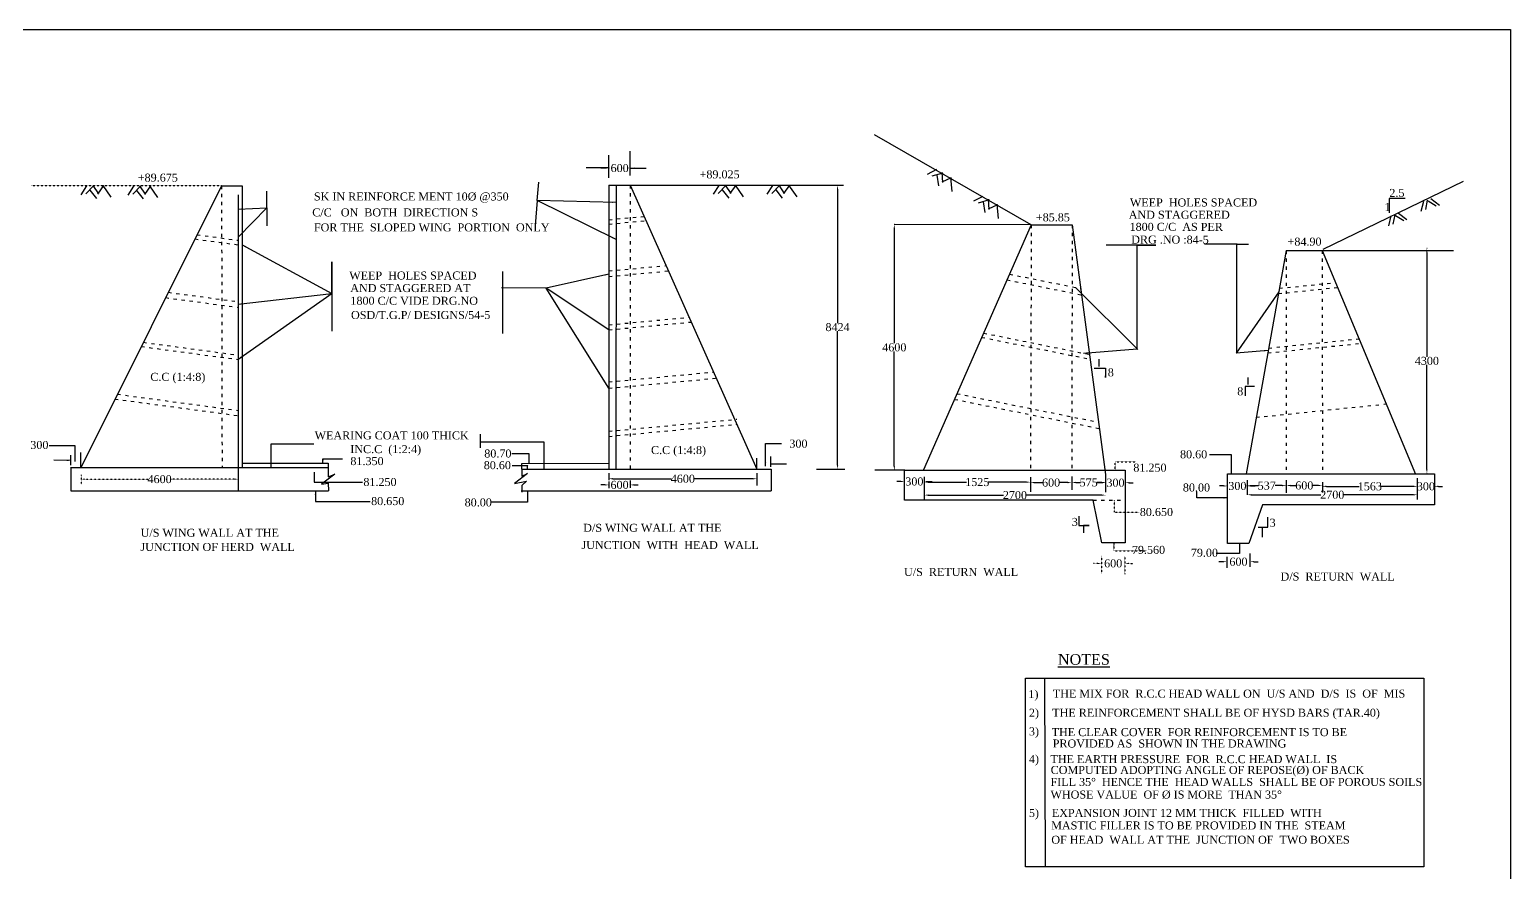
# Model space of a CAD drawing. Header units: millimetres. Extents: x 3362 to 91436, y -1719 to 61033.
# Drawn here: x 35908 to 91436, y 29443 to 61033 of the extents above; entities that cross this region are included whole.
import ezdxf

# ---------------------------------------------------------------- set-up
doc = ezdxf.new("R2010")
doc.units = ezdxf.units.MM
doc.header["$MEASUREMENT"] = 0
doc.linetypes.add('ACAD_ISO03W100', pattern=[30, 12, -18])
for name, color, linetype in [('DIM', 5, 'Continuous'), ('DWG.LINE', 10, 'Continuous'), ('HATCH', 2, 'Continuous'), ('TEXT', 7, 'Continuous')]:
    doc.layers.add(name, color=color, linetype=linetype)
doc.layers.add('DO LINE', color=3, linetype='Continuous', plot=False)
doc.styles.get("Standard").update_dxf_attribs({"font": 'TIMES.TTF', "height": 300})
doc.dimstyles.get("Standard").update_dxf_attribs({"dimtxt": 300, "dimasz": 150, "dimexe": 0.18, "dimexo": 0.0625, "dimgap": 0.09, "dimtad": 0, "dimtih": 1, "dimtoh": 1, "dimdec": 0, "dimzin": 0, "dimdsep": 46, "dimtxsty": 'Standard', "dimcen": 300, "dimclre": 256, "dimclrt": 4, "dimadec": 0, "dimazin": 0, "dimtfac": 1, "dimtdec": 0, "dimtofl": 0, "dimtmove": 0, "dimatfit": 3, "dimfxl": 5, "dimfxlon": 1, "dimtolj": 1, "dimtzin": 0, "dimarcsym": 0})

# ---------------------------------------------------------------- blocks, each defined once
blk = doc.blocks.new('*D9')
at = {"layer": 'Defpoints', "color": 0, "linetype": 'ACAD_ISO03W100', "ltscale": 0.2}
for p in [(37837, 44182), (43729, 44182), (43729, 44172)]:
    blk.add_point(p, dxfattribs=at)
at = {"layer": 'DIM', "lineweight": -2, "ltscale": 0.2}
blk.add_line((37837, 44182), (37837, 44182), dxfattribs=at)
at = {"layer": 'DIM', "color": 0, "linetype": 'ACAD_ISO03W100', "lineweight": -2, "ltscale": 0.2}
for p, q in [((37987, 44182), (40351, 44182)), ((43579, 44182), (41215, 44182))]:
    blk.add_line(p, q, dxfattribs=at)
at = {"layer": 'DIM', "linetype": 'ACAD_ISO03W100', "lineweight": -2, "ltscale": 0.2}
blk.add_line((43729, 44177), (43729, 44182), dxfattribs=at)
at = {"layer": 'DIM', "color": 0, "linetype": 'ACAD_ISO03W100', "ltscale": 0.2}
for points in [[(37987, 44207), (37987, 44157), (37837, 44182)], [(43579, 44207), (43579, 44157), (43729, 44182)]]:
    blk.add_solid(points, dxfattribs=at)
at = {"layer": 'DIM', "color": 4, "linetype": 'ACAD_ISO03W100', "ltscale": 0.2, "insert": (40783, 44182), "char_height": 300, "attachment_point": 5}
blk.add_mtext('\\A1;4600', dxfattribs=at)
blk = doc.blocks.new('*D10')
at = {"layer": 'Defpoints', "color": 0, "ltscale": 0.2}
for p in [(57630, 43961), (58432, 43966), (58432, 43966)]:
    blk.add_point(p, dxfattribs=at)
at = {"layer": 'DIM', "color": 0, "lineweight": -2, "ltscale": 0.2}
for p, q in [((57480, 43966), (57330, 43966)), ((58582, 43966), (58732, 43966))]:
    blk.add_line(p, q, dxfattribs=at)
at = {"layer": 'DIM', "lineweight": -2, "ltscale": 0.2}
for p, q in [((57630, 43961), (57630, 43966)), ((58432, 43966), (58432, 43966))]:
    blk.add_line(p, q, dxfattribs=at)
at = {"layer": 'DIM', "color": 0, "ltscale": 0.2}
for points in [[(57480, 43991), (57480, 43941), (57630, 43966)], [(58582, 43991), (58582, 43941), (58432, 43966)]]:
    blk.add_solid(points, dxfattribs=at)
at = {"layer": 'DIM', "color": 4, "ltscale": 0.2, "insert": (58031, 43966), "char_height": 300, "attachment_point": 5}
blk.add_mtext('\\A1;600', dxfattribs=at)
blk = doc.blocks.new('*D11')
at = {"layer": 'Defpoints', "color": 0, "ltscale": 0.2}
for p in [(57630, 44559), (63177, 44559), (63177, 44197)]:
    blk.add_point(p, dxfattribs=at)
at = {"layer": 'DIM', "lineweight": -2, "ltscale": 0.2}
for p, q in [((57630, 44202), (57630, 44197)), ((63177, 44202), (63177, 44197))]:
    blk.add_line(p, q, dxfattribs=at)
at = {"layer": 'DIM', "color": 0, "lineweight": -2, "ltscale": 0.2}
for p, q in [((57780, 44197), (59972, 44197)), ((63027, 44197), (60835, 44197))]:
    blk.add_line(p, q, dxfattribs=at)
at = {"layer": 'DIM', "color": 0, "ltscale": 0.2}
for points in [[(57780, 44222), (57780, 44172), (57630, 44197)], [(63027, 44222), (63027, 44172), (63177, 44197)]]:
    blk.add_solid(points, dxfattribs=at)
at = {"layer": 'DIM', "color": 4, "ltscale": 0.2, "insert": (60404, 44197), "char_height": 300, "attachment_point": 5}
blk.add_mtext('\\A1;4600', dxfattribs=at)
blk = doc.blocks.new('*D12')
at = {"layer": 'Defpoints', "color": 0, "ltscale": 0.2}
for p in [(66174, 55200), (66205, 55200), (66022, 44559)]:
    blk.add_point(p, dxfattribs=at)
at = {"layer": 'DIM', "lineweight": -2, "ltscale": 0.2}
for p, q in [((66200, 55200), (66205, 55200)), ((66200, 44559), (66205, 44559))]:
    blk.add_line(p, q, dxfattribs=at)
at = {"layer": 'DIM', "color": 0, "lineweight": -2, "ltscale": 0.2}
for p, q in [((66205, 55050), (66205, 50032)), ((66205, 44709), (66205, 49726))]:
    blk.add_line(p, q, dxfattribs=at)
at = {"layer": 'DIM', "color": 0, "ltscale": 0.2}
for points in [[(66180, 55050), (66230, 55050), (66205, 55200)], [(66180, 44709), (66230, 44709), (66205, 44559)]]:
    blk.add_solid(points, dxfattribs=at)
at = {"layer": 'DIM', "color": 4, "ltscale": 0.2, "insert": (66205, 49879), "char_height": 300, "attachment_point": 5}
blk.add_mtext('\\A1;8424', dxfattribs=at)
blk = doc.blocks.new('*D13')
at = {"layer": 'Defpoints', "color": 0, "ltscale": 0.2}
for p in [(57633, 55855), (58434, 55842), (58434, 55842)]:
    blk.add_point(p, dxfattribs=at)
at = {"layer": 'DIM', "color": 0, "lineweight": -2, "ltscale": 0.2}
for p, q in [((57483, 55842), (57333, 55842)), ((58584, 55842), (58734, 55842))]:
    blk.add_line(p, q, dxfattribs=at)
at = {"layer": 'DIM', "lineweight": -2, "ltscale": 0.2}
for p, q in [((57633, 55847), (57633, 55842)), ((58434, 55842), (58434, 55842))]:
    blk.add_line(p, q, dxfattribs=at)
at = {"layer": 'DIM', "color": 0, "ltscale": 0.2}
for points in [[(57483, 55867), (57483, 55817), (57633, 55842)], [(58584, 55867), (58584, 55817), (58434, 55842)]]:
    blk.add_solid(points, dxfattribs=at)
at = {"layer": 'DIM', "color": 4, "ltscale": 0.2, "insert": (58034, 55842), "char_height": 300, "attachment_point": 5}
blk.add_mtext('\\A1;600', dxfattribs=at)
blk = doc.blocks.new('*D14')
at = {"layer": 'Defpoints', "color": 0, "ltscale": 0.2}
for p in [(68334, 53729), (68553, 53729), (68389, 44515)]:
    blk.add_point(p, dxfattribs=at)
at = {"layer": 'DIM', "lineweight": -2, "ltscale": 0.2}
for p, q in [((68339, 53729), (68334, 53729)), ((68339, 44515), (68334, 44515))]:
    blk.add_line(p, q, dxfattribs=at)
at = {"layer": 'DIM', "color": 0, "lineweight": -2, "ltscale": 0.2}
for p, q in [((68334, 53579), (68334, 49275)), ((68334, 44665), (68334, 48970))]:
    blk.add_line(p, q, dxfattribs=at)
at = {"layer": 'DIM', "color": 0, "ltscale": 0.2}
for points in [[(68309, 53579), (68359, 53579), (68334, 53729)], [(68309, 44665), (68359, 44665), (68334, 44515)]]:
    blk.add_solid(points, dxfattribs=at)
at = {"layer": 'DIM', "color": 4, "ltscale": 0.2, "insert": (68334, 49122), "char_height": 300, "attachment_point": 5}
blk.add_mtext('\\A1;4600', dxfattribs=at)
blk = doc.blocks.new('*D15')
at = {"layer": 'Defpoints', "color": 0, "ltscale": 0.2}
for p in [(68722, 44088), (69449, 44094), (69449, 44065)]:
    blk.add_point(p, dxfattribs=at)
at = {"layer": 'DIM', "color": 0, "lineweight": -2, "ltscale": 0.2}
for p, q in [((68572, 44094), (68422, 44094)), ((69599, 44094), (69749, 44094))]:
    blk.add_line(p, q, dxfattribs=at)
at = {"layer": 'DIM', "lineweight": -2, "ltscale": 0.2}
for p, q in [((68722, 44089), (68722, 44094)), ((69449, 44089), (69449, 44094))]:
    blk.add_line(p, q, dxfattribs=at)
at = {"layer": 'DIM', "color": 0, "ltscale": 0.2}
for points in [[(68572, 44119), (68572, 44069), (68722, 44094)], [(69599, 44119), (69599, 44069), (69449, 44094)]]:
    blk.add_solid(points, dxfattribs=at)
at = {"layer": 'DIM', "color": 4, "ltscale": 0.2, "insert": (69086, 44094), "char_height": 300, "attachment_point": 5}
blk.add_mtext('\\A1;300', dxfattribs=at)
blk = doc.blocks.new('*D16')
at = {"layer": 'Defpoints', "color": 0, "ltscale": 0.2}
for p in [(69449, 44094), (73439, 44071), (73439, 44071)]:
    blk.add_point(p, dxfattribs=at)
at = {"layer": 'DIM', "lineweight": -2, "ltscale": 0.2}
for p, q in [((69449, 44076), (69449, 44071)), ((73439, 44071), (73439, 44071))]:
    blk.add_line(p, q, dxfattribs=at)
at = {"layer": 'DIM', "color": 0, "lineweight": -2, "ltscale": 0.2}
for p, q in [((69599, 44071), (71042, 44071)), ((73289, 44071), (71847, 44071))]:
    blk.add_line(p, q, dxfattribs=at)
at = {"layer": 'DIM', "color": 0, "ltscale": 0.2}
for points in [[(69599, 44096), (69599, 44046), (69449, 44071)], [(73289, 44096), (73289, 44046), (73439, 44071)]]:
    blk.add_solid(points, dxfattribs=at)
at = {"layer": 'DIM', "color": 4, "ltscale": 0.2, "insert": (71444, 44071), "char_height": 300, "attachment_point": 5}
blk.add_mtext('\\A1;1525', dxfattribs=at)
blk = doc.blocks.new('*D17')
at = {"layer": 'Defpoints', "color": 0, "ltscale": 0.2}
for p in [(73439, 44071), (74987, 44053), (74987, 44053)]:
    blk.add_point(p, dxfattribs=at)
at = {"layer": 'DIM', "lineweight": -2, "ltscale": 0.2}
for p, q in [((73439, 44058), (73439, 44053)), ((74987, 44053), (74987, 44054))]:
    blk.add_line(p, q, dxfattribs=at)
at = {"layer": 'DIM', "color": 0, "lineweight": -2, "ltscale": 0.2}
for p, q in [((73589, 44053), (73898, 44053)), ((74837, 44053), (74528, 44053))]:
    blk.add_line(p, q, dxfattribs=at)
at = {"layer": 'DIM', "color": 0, "ltscale": 0.2}
for points in [[(73589, 44078), (73589, 44028), (73439, 44053)], [(74837, 44078), (74837, 44028), (74987, 44053)]]:
    blk.add_solid(points, dxfattribs=at)
at = {"layer": 'DIM', "color": 4, "ltscale": 0.2, "insert": (74213, 44053), "char_height": 300, "attachment_point": 5}
blk.add_mtext('\\A1;600', dxfattribs=at)
blk = doc.blocks.new('*D18')
at = {"layer": 'Defpoints', "color": 0, "ltscale": 0.2}
for p in [(74987, 44053), (76258, 44059), (76258, 44059)]:
    blk.add_point(p, dxfattribs=at)
at = {"layer": 'DIM', "lineweight": -2, "ltscale": 0.2}
for p, q in [((74987, 44054), (74987, 44059)), ((76258, 44059), (76258, 44059))]:
    blk.add_line(p, q, dxfattribs=at)
at = {"layer": 'DIM', "color": 0, "lineweight": -2, "ltscale": 0.2}
for p, q in [((75137, 44059), (75315, 44059)), ((76108, 44059), (75929, 44059))]:
    blk.add_line(p, q, dxfattribs=at)
at = {"layer": 'DIM', "color": 0, "ltscale": 0.2}
for points in [[(75137, 44084), (75137, 44034), (74987, 44059)], [(76108, 44084), (76108, 44034), (76258, 44059)]]:
    blk.add_solid(points, dxfattribs=at)
at = {"layer": 'DIM', "color": 4, "ltscale": 0.2, "insert": (75622, 44059), "char_height": 300, "attachment_point": 5}
blk.add_mtext('\\A1;575', dxfattribs=at)
blk = doc.blocks.new('*D19')
at = {"layer": 'Defpoints', "color": 0, "ltscale": 0.2}
for p in [(76258, 44059), (76996, 44053), (76996, 44048)]:
    blk.add_point(p, dxfattribs=at)
at = {"layer": 'DIM', "color": 0, "lineweight": -2, "ltscale": 0.2}
for p, q in [((76108, 44048), (75958, 44048)), ((77146, 44048), (77296, 44048))]:
    blk.add_line(p, q, dxfattribs=at)
at = {"layer": 'DIM', "lineweight": -2, "ltscale": 0.2}
for p, q in [((76258, 44053), (76258, 44048)), ((76996, 44053), (76996, 44048))]:
    blk.add_line(p, q, dxfattribs=at)
at = {"layer": 'DIM', "color": 0, "ltscale": 0.2}
for points in [[(76108, 44073), (76108, 44023), (76258, 44048)], [(77146, 44073), (77146, 44023), (76996, 44048)]]:
    blk.add_solid(points, dxfattribs=at)
at = {"layer": 'DIM', "color": 4, "ltscale": 0.2, "insert": (76627, 44048), "char_height": 300, "attachment_point": 5}
blk.add_mtext('\\A1;300', dxfattribs=at)
blk = doc.blocks.new('*D20')
at = {"layer": 'Defpoints', "color": 0, "ltscale": 0.2}
for p in [(69455, 43564), (76258, 43584), (76258, 43564)]:
    blk.add_point(p, dxfattribs=at)
at = {"layer": 'DIM', "lineweight": -2, "ltscale": 0.2}
for p, q in [((69455, 43579), (69455, 43584)), ((76258, 43579), (76258, 43584))]:
    blk.add_line(p, q, dxfattribs=at)
at = {"layer": 'DIM', "color": 0, "lineweight": -2, "ltscale": 0.2}
for p, q in [((69605, 43584), (72426, 43584)), ((76108, 43584), (73287, 43584))]:
    blk.add_line(p, q, dxfattribs=at)
at = {"layer": 'DIM', "color": 0, "ltscale": 0.2}
for points in [[(69605, 43609), (69605, 43559), (69455, 43584)], [(76108, 43609), (76108, 43559), (76258, 43584)]]:
    blk.add_solid(points, dxfattribs=at)
at = {"layer": 'DIM', "color": 4, "ltscale": 0.2, "insert": (72856, 43584), "char_height": 300, "attachment_point": 5}
blk.add_mtext('\\A1;2700', dxfattribs=at)
blk = doc.blocks.new('*D21')
at = {"layer": 'Defpoints', "color": 0, "linetype": 'ACAD_ISO03W100', "ltscale": 0.2}
for p in [(76104, 41024), (76981, 41024), (76981, 41024)]:
    blk.add_point(p, dxfattribs=at)
at = {"layer": 'DIM', "color": 0, "linetype": 'ACAD_ISO03W100', "lineweight": -2, "ltscale": 0.2}
for p, q in [((75954, 41024), (75804, 41024)), ((77131, 41024), (77281, 41024))]:
    blk.add_line(p, q, dxfattribs=at)
at = {"layer": 'DIM', "lineweight": -2, "ltscale": 0.2}
blk.add_line((76104, 41024), (76104, 41024), dxfattribs=at)
at = {"layer": 'DIM', "linetype": 'ACAD_ISO03W100', "lineweight": -2, "ltscale": 0.2}
blk.add_line((76981, 41024), (76981, 41024), dxfattribs=at)
at = {"layer": 'DIM', "color": 0, "linetype": 'ACAD_ISO03W100', "ltscale": 0.2}
for points in [[(75954, 41049), (75954, 40999), (76104, 41024)], [(77131, 41049), (77131, 40999), (76981, 41024)]]:
    blk.add_solid(points, dxfattribs=at)
at = {"layer": 'DIM', "color": 4, "linetype": 'ACAD_ISO03W100', "ltscale": 0.2, "insert": (76542, 41024), "char_height": 300, "attachment_point": 5}
blk.add_mtext('\\A1;600', dxfattribs=at)
blk = doc.blocks.new('*D22')
at = {"layer": 'Defpoints', "color": 0, "ltscale": 0.2}
for p in [(80801, 41088), (81677, 41088), (81677, 41088)]:
    blk.add_point(p, dxfattribs=at)
at = {"layer": 'DIM', "color": 0, "lineweight": -2, "ltscale": 0.2}
for p, q in [((80651, 41088), (80501, 41088)), ((81827, 41088), (81977, 41088))]:
    blk.add_line(p, q, dxfattribs=at)
at = {"layer": 'DIM', "lineweight": -2, "ltscale": 0.2}
for p, q in [((80801, 41088), (80801, 41088)), ((81677, 41088), (81677, 41088))]:
    blk.add_line(p, q, dxfattribs=at)
at = {"layer": 'DIM', "color": 0, "ltscale": 0.2}
for points in [[(80651, 41113), (80651, 41063), (80801, 41088)], [(81827, 41113), (81827, 41063), (81677, 41088)]]:
    blk.add_solid(points, dxfattribs=at)
at = {"layer": 'DIM', "color": 4, "ltscale": 0.2, "insert": (81239, 41088), "char_height": 300, "attachment_point": 5}
blk.add_mtext('\\A1;600', dxfattribs=at)
blk = doc.blocks.new('*D23')
at = {"layer": 'Defpoints', "color": 0, "ltscale": 0.2}
for p in [(80828, 43907), (81569, 43926), (81569, 43907)]:
    blk.add_point(p, dxfattribs=at)
at = {"layer": 'DIM', "color": 0, "lineweight": -2, "ltscale": 0.2}
for p, q in [((80678, 43926), (80528, 43926)), ((81719, 43926), (81869, 43926))]:
    blk.add_line(p, q, dxfattribs=at)
at = {"layer": 'DIM', "lineweight": -2, "ltscale": 0.2}
for p, q in [((80828, 43921), (80828, 43926)), ((81569, 43921), (81569, 43926))]:
    blk.add_line(p, q, dxfattribs=at)
at = {"layer": 'DIM', "color": 0, "ltscale": 0.2}
for points in [[(80678, 43951), (80678, 43901), (80828, 43926)], [(81719, 43951), (81719, 43901), (81569, 43926)]]:
    blk.add_solid(points, dxfattribs=at)
at = {"layer": 'DIM', "color": 4, "ltscale": 0.2, "insert": (81198, 43926), "char_height": 300, "attachment_point": 5}
blk.add_mtext('\\A1;300', dxfattribs=at)
blk = doc.blocks.new('*D24')
at = {"layer": 'Defpoints', "color": 0, "ltscale": 0.2}
for p in [(81569, 43926), (83030, 43939), (83030, 43926)]:
    blk.add_point(p, dxfattribs=at)
at = {"layer": 'DIM', "lineweight": -2, "ltscale": 0.2}
for p, q in [((81569, 43934), (81569, 43939)), ((83030, 43934), (83030, 43939))]:
    blk.add_line(p, q, dxfattribs=at)
at = {"layer": 'DIM', "color": 0, "lineweight": -2, "ltscale": 0.2}
for p, q in [((81719, 43939), (81987, 43939)), ((82880, 43939), (82611, 43939))]:
    blk.add_line(p, q, dxfattribs=at)
at = {"layer": 'DIM', "color": 0, "ltscale": 0.2}
for points in [[(81719, 43964), (81719, 43914), (81569, 43939)], [(82880, 43964), (82880, 43914), (83030, 43939)]]:
    blk.add_solid(points, dxfattribs=at)
at = {"layer": 'DIM', "color": 4, "ltscale": 0.2, "insert": (82299, 43939), "char_height": 300, "attachment_point": 5}
blk.add_mtext('\\A1;537', dxfattribs=at)
blk = doc.blocks.new('*D25')
at = {"layer": 'Defpoints', "color": 0, "ltscale": 0.2}
for p in [(83030, 43939), (84385, 43945), (84385, 43939)]:
    blk.add_point(p, dxfattribs=at)
at = {"layer": 'DIM', "lineweight": -2, "ltscale": 0.2}
for p, q in [((83030, 43940), (83030, 43945)), ((84385, 43940), (84385, 43945))]:
    blk.add_line(p, q, dxfattribs=at)
at = {"layer": 'DIM', "color": 0, "lineweight": -2, "ltscale": 0.2}
for p, q in [((83180, 43945), (83393, 43945)), ((84235, 43945), (84022, 43945))]:
    blk.add_line(p, q, dxfattribs=at)
at = {"layer": 'DIM', "color": 0, "ltscale": 0.2}
for points in [[(83180, 43970), (83180, 43920), (83030, 43945)], [(84235, 43970), (84235, 43920), (84385, 43945)]]:
    blk.add_solid(points, dxfattribs=at)
at = {"layer": 'DIM', "color": 4, "ltscale": 0.2, "insert": (83708, 43945), "char_height": 300, "attachment_point": 5}
blk.add_mtext('\\A1;600', dxfattribs=at)
blk = doc.blocks.new('*D26')
at = {"layer": 'Defpoints', "color": 0, "ltscale": 0.2}
for p in [(84385, 43945), (87947, 43945), (87947, 43913)]:
    blk.add_point(p, dxfattribs=at)
at = {"layer": 'DIM', "lineweight": -2, "ltscale": 0.2}
for p, q in [((84385, 43918), (84385, 43913)), ((87947, 43918), (87947, 43913))]:
    blk.add_line(p, q, dxfattribs=at)
at = {"layer": 'DIM', "color": 0, "lineweight": -2, "ltscale": 0.2}
for p, q in [((84535, 43913), (85767, 43913)), ((87797, 43913), (86565, 43913))]:
    blk.add_line(p, q, dxfattribs=at)
at = {"layer": 'DIM', "color": 0, "ltscale": 0.2}
for points in [[(84535, 43938), (84535, 43888), (84385, 43913)], [(87797, 43938), (87797, 43888), (87947, 43913)]]:
    blk.add_solid(points, dxfattribs=at)
at = {"layer": 'DIM', "color": 4, "ltscale": 0.2, "insert": (86166, 43913), "char_height": 300, "attachment_point": 5}
blk.add_mtext('\\A1;1563', dxfattribs=at)
blk = doc.blocks.new('*D27')
at = {"layer": 'Defpoints', "color": 0, "ltscale": 0.2}
for p in [(87947, 43920), (88588, 43913), (88588, 43913)]:
    blk.add_point(p, dxfattribs=at)
at = {"layer": 'DIM', "color": 0, "lineweight": -2, "ltscale": 0.2}
for p, q in [((87797, 43913), (87647, 43913)), ((88738, 43913), (88888, 43913))]:
    blk.add_line(p, q, dxfattribs=at)
at = {"layer": 'DIM', "lineweight": -2, "ltscale": 0.2}
for p, q in [((87947, 43918), (87947, 43913)), ((88588, 43913), (88588, 43913))]:
    blk.add_line(p, q, dxfattribs=at)
at = {"layer": 'DIM', "color": 0, "ltscale": 0.2}
for points in [[(87797, 43938), (87797, 43888), (87947, 43913)], [(88738, 43938), (88738, 43888), (88588, 43913)]]:
    blk.add_solid(points, dxfattribs=at)
at = {"layer": 'DIM', "color": 4, "ltscale": 0.2, "insert": (88267, 43913), "char_height": 300, "attachment_point": 5}
blk.add_mtext('\\A1;300', dxfattribs=at)
blk = doc.blocks.new('*D28')
at = {"layer": 'Defpoints', "color": 0, "ltscale": 0.2}
for p in [(81569, 43598), (87946, 43597), (87946, 43597)]:
    blk.add_point(p, dxfattribs=at)
at = {"layer": 'DIM', "lineweight": -2, "ltscale": 0.2}
for p, q in [((81569, 43598), (81569, 43597)), ((87946, 43597), (87946, 43597))]:
    blk.add_line(p, q, dxfattribs=at)
at = {"layer": 'DIM', "color": 0, "lineweight": -2, "ltscale": 0.2}
for p, q in [((81719, 43597), (84327, 43597)), ((87796, 43597), (85188, 43597))]:
    blk.add_line(p, q, dxfattribs=at)
at = {"layer": 'DIM', "color": 0, "ltscale": 0.2}
for points in [[(81719, 43622), (81719, 43572), (81569, 43597)], [(87796, 43622), (87796, 43572), (87946, 43597)]]:
    blk.add_solid(points, dxfattribs=at)
at = {"layer": 'DIM', "color": 4, "ltscale": 0.2, "insert": (84757, 43597), "char_height": 300, "attachment_point": 5}
blk.add_mtext('\\A1;2700', dxfattribs=at)
blk = doc.blocks.new('*D29')
at = {"layer": 'Defpoints', "color": 0, "ltscale": 0.2}
for p in [(88304, 52830), (88356, 52830), (88356, 44400)]:
    blk.add_point(p, dxfattribs=at)
at = {"layer": 'DIM', "lineweight": -2, "ltscale": 0.2}
for p, q in [((88309, 52830), (88303, 52830)), ((88309, 44400), (88303, 44400))]:
    blk.add_line(p, q, dxfattribs=at)
at = {"layer": 'DIM', "color": 0, "lineweight": -2, "ltscale": 0.2}
for p, q in [((88304, 52680), (88304, 48768)), ((88304, 44550), (88304, 48462))]:
    blk.add_line(p, q, dxfattribs=at)
at = {"layer": 'DIM', "color": 0, "ltscale": 0.2}
for points in [[(88279, 52680), (88329, 52680), (88304, 52830)], [(88279, 44550), (88329, 44550), (88304, 44400)]]:
    blk.add_solid(points, dxfattribs=at)
at = {"layer": 'DIM', "color": 4, "ltscale": 0.2, "insert": (88304, 48615), "char_height": 300, "attachment_point": 5}
blk.add_mtext('\\A1;4300', dxfattribs=at)

msp = doc.modelspace()

# ---------------------------------------------------------------- linework, layer by layer
at = {"layer": 'DIM', "ltscale": 0.2}
for p, q in [((57633.3, 55478.3), (57633.3, 56331.1)), ((58433.9, 55566.1), (58433.9, 56481.6)), ((87484.3, 54702), (86891.3, 54702)), ((86891.3, 54702), (86891.3, 54166.5)), ((73468.4, 53714.3), (68334.1, 53730.2)), ((81195.1, 52986.5), (79963.9, 52986.5)), ((81174.4, 48941.6), (81174.4, 52996.9)), ((81174.4, 52996.9), (81619.2, 52996.9)), ((84334.2, 52751.7), (89307, 52751.7)), ((47242.6, 51137.9), (47242.6, 52328.2)), ((47242.6, 52328.2), (47242.6, 51137.9)), ((53643.8, 51961.1), (53643.8, 49637.2)), ((47242.6, 51137.9), (47242.6, 49732.1)), ((75826.7, 48344), (76257, 48344)), ((76257, 48344), (76257, 47987.5)), ((81588.2, 47987.3), (81588.2, 47731.1)), ((81844.7, 47658.4), (81484.8, 47658.4)), ((81484.8, 47658.4), (81484.8, 47306.5)), ((63704.5, 44643.7), (63704.5, 45036.9)), ((63177.5, 44558.6), (63177.5, 44970.5)), ((68722.1, 44515.3), (67601.8, 44515.3)), ((57629.9, 44091.7), (57629.9, 43840.1)), ((57630, 44402.3), (57630, 44140.1)), ((58432.2, 44132.3), (58432.2, 43856.3)), ((63183, 44412.4), (63183, 43943.3)), ((69447.3, 44267.4), (69456.8, 43390.8)), ((73439.3, 44258.6), (73439.3, 43708.9)), ((74986.8, 44287.8), (74986.8, 43785.4)), ((76257.6, 44359.2), (76257.6, 43700.1)), ((81568.7, 44142), (81568.7, 43594.6)), ((83029.5, 44146.1), (83029.5, 43664)), ((84385.4, 44064.4), (84385.4, 43684.5)), ((87945.9, 44216.7), (87945.9, 43422.6)), ((80798.9, 41265.8), (80798.9, 40863.1)), ((81659.2, 41396.2), (81659.2, 40901.7))]:
    msp.add_line(p, q, dxfattribs=at)
at = {"layer": 'DIM', "linetype": 'ACAD_ISO03W100', "ltscale": 0.2}
for p, q in [((76103.6, 41304.7), (76103.6, 40649.3)), ((76981.1, 41287.7), (76981.1, 40623.8))]:
    msp.add_line(p, q, dxfattribs=at)
at = {"layer": 'DIM', "ltscale": 0.2}
for points in [[(77441.4, 49065.1), (77441.4, 52957.8), (78143.9, 52957.8), (76276.9, 52957.8)], [(76006.9, 48681.6), (76006.9, 48409.5)], [(52807.7, 45866.8), (52807.7, 45358.5)], [(37448.4, 44702.8), (37448.4, 45079.6)], [(37828.4, 44614.8), (37828.4, 45185.8)], [(65413.9, 44558.6), (66482.5, 44558.6)], [(75250.6, 42795.3), (75250.6, 42446.9), (75638.5, 42446.9), (75423, 42446.9), (75423, 42168.9)], [(81974.4, 42378.2), (82341.8, 42378.2), (82341.8, 42758.2)], [(82125.7, 42378.2), (82125.7, 42002.5)]]:
    msp.add_lwpolyline(points, dxfattribs=at)
at = {"layer": 'DIM', "linetype": 'ACAD_ISO03W100', "ltscale": 0.2}
msp.add_lwpolyline([(37837.1, 44345.7), (37837.1, 43993.4)], dxfattribs=at)
at = {"layer": 'DO LINE', "linetype": 'ACAD_ISO03W100', "ltscale": 10}
msp.add_line((75794.6, 43390.8), (76839.8, 43390.8), dxfattribs=at)
for points in [[(43105.6, 55176.3), (43123.9, 44614.8)], [(58433.8, 55199.6), (58432.3, 44558.6)], [(57632.8, 53909.3), (58953.7, 54033.4)], [(57632.8, 53742.2), (59025.2, 53873.1)], [(42189.9, 53343.7), (43723.8, 53137.8)], [(73468.4, 53714.3), (73440.1, 44515.3)], [(75002.5, 53714.3), (74987.2, 44515.3)], [(42110.5, 53184.9), (43723.8, 52968.3)], [(83028.2, 52747.7), (83029.5, 44378.6)], [(84381.2, 52747.7), (84385.2, 44378.6)], [(57632.2, 51988.3), (59775.6, 52189.7)], [(57632.2, 51777.7), (59865.7, 51987.7)], [(72562.3, 51652.6), (75354.6, 51090.2)], [(72656.4, 51866.7), (75322.4, 51329.8)], [(41112.1, 51186.7), (43723.8, 50836)], [(82740.8, 51142.1), (84956, 51369.8)], [(82775.5, 51335.9), (84879.9, 51552.3)], [(41012.2, 50986.7), (43723.8, 50622.6)], [(57630.4, 49780.9), (60720, 50071.3)], [(57631.6, 49968), (60639.9, 50250.8)], [(71615.4, 49498.1), (75677.9, 48679.9)], [(71685, 49656.5), (75654.1, 48857.1)], [(82374.5, 49095.7), (85759.7, 49443.7)], [(40096.8, 49154.6), (43723.8, 48667.6)], [(40175.2, 49311.5), (43723.8, 48835.1)], [(82342.3, 48915.9), (85830.3, 49274.4)], [(82342.3, 48915.9), (85830.3, 49274.4)], [(57630.9, 47589), (61657.8, 47967.6)], [(57631, 47829.7), (61554.8, 48198.5)], [(39203.2, 47366.2), (43727.9, 46758.7)], [(70687.1, 47385.8), (75994.9, 46316.9)], [(39112.3, 47184.3), (43728, 46564.6)], [(70593.9, 47173.7), (76026.8, 46079.5)], [(81909.9, 46500.3), (86778.9, 47000.8)], [(81909.9, 46500.3), (86778.9, 47000.8)], [(57630.4, 45977.8), (62429, 46428.8)], [(57630.4, 45786.7), (62428.9, 46237.8)]]:
    msp.add_lwpolyline(points, dxfattribs=at)
at = {"layer": 'DWG.LINE', "ltscale": 0.2}
for p, q in [((43105.6, 55176.3), (37826.9, 44611.8)), ((76257, 47987.5), (76257, 48052.8)), ((68721.7, 43390.8), (68721.7, 44514.9)), ((68722.1, 44515.3), (76996.3, 44515.3)), ((76996.3, 44515.3), (76996.3, 41789.2)), ((75794.6, 43390.8), (68721.7, 43390.8)), ((76110.2, 41789.2), (75794.6, 43390.8)), ((76996.3, 41789.2), (76110.2, 41789.2)), ((73255.5, 36724.5), (88186, 36724.5)), ((73255.5, 29647.5), (73255.5, 36724.5)), ((73969.5, 36724.5), (73994.5, 29647.5)), ((88186, 36724.5), (88186, 29647.5)), ((88186, 29647.5), (73255.5, 29647.5))]:
    msp.add_line(p, q, dxfattribs=at)
for points in [[(73468.4, 53714.3), (67593.2, 57094.6)], [(43105.6, 55176.3), (43877, 55176.3)], [(43877, 55176.3), (43877.4, 44614.8)], [(57633.2, 55199.6), (57630, 44558.6)], [(57633.2, 55199.6), (58433.8, 55199.6), (63177.5, 44558.6)], [(57898.9, 55199.6), (57895.7, 44558.6)], [(58433.8, 55199.6), (66427.2, 55199.6)], [(84418.2, 52801.5), (89679.8, 55352)], [(43723.8, 54845.5), (43729.4, 43749.7)], [(73468.4, 53714.3), (69431.1, 44527.9)], [(73445.7, 53714.3), (75002.5, 53714.3), (76257.6, 44359.2)], [(83028.7, 52750.3), (81530, 44377.9)], [(83028.2, 52747.7), (84381.2, 52747.7), (87876.1, 44371)], [(37438.6, 44614.8), (47104.6, 44614.8)], [(37448.4, 44614.8), (37448.4, 43749.7), (47112.1, 43749.7)], [(43877.4, 44777.7), (47104.6, 44777.7), (47104.6, 44614.8)], [(47104.6, 44614.8), (47104.6, 44268.7), (47352.5, 44373.8), (46849.3, 43991.1), (47104.6, 44036.1), (47112.1, 43749.7)], [(54366.6, 44558.6), (54366.6, 44289.2), (54573.8, 44395.3), (54093.6, 44021.6), (54538.4, 44102.4), (54366.6, 43945.8), (54366.6, 43693.3)], [(54358.4, 44558.6), (63718.7, 44558.6)], [(54366.6, 44558.6), (54366.6, 44767.4), (57630.1, 44776.8)], [(63718.7, 44558.6), (63718.7, 43749.8)], [(54338.8, 43749.8), (63718.7, 43749.8)]]:
    msp.add_lwpolyline(points, dxfattribs=at)
at = {"layer": 'DWG.LINE', "linetype": 'ACAD_ISO03W100', "ltscale": 0.2}
msp.add_lwpolyline([(43105.6, 55176.3), (35970.7, 55176.3)], dxfattribs=at)
at = {"layer": 'DWG.LINE', "ltscale": 0.2}
msp.add_lwpolyline([(80828, 44378.6), (88588.1, 44378.6), (88588.1, 43221.4), (82135.3, 43221.4), (81625.4, 41769.4), (80828, 41769.4), (80828, 44378.6)], close=True, dxfattribs=at)
msp.add_arc((68722.1, 44514.9), 0.4, 90, 180, dxfattribs=at)
at = {"layer": 'HATCH', "ltscale": 0.2}
for p, q in [((69910, 55786.7), (69560.4, 55602.8)), ((70154.4, 55652.6), (69736.7, 55536.6)), ((69933.6, 55580.1), (69990.1, 55182.8)), ((70119.9, 55679.6), (70144.3, 55301)), ((38041.4, 55180.6), (37830.8, 54846.4)), ((38320.2, 55186.8), (38016.7, 54877.3)), ((38165.3, 55013.5), (38413.1, 54697.8)), ((38276.8, 55193), (38487.4, 54877.3)), ((38679.5, 55186.8), (38456.5, 54871.1)), ((38648.5, 55193), (38952, 54753.5)), ((39797.7, 55167.1), (39587.1, 54832.9)), ((40076.4, 55173.3), (39772.9, 54863.9)), ((39921.6, 55000), (40169.3, 54684.4)), ((40033.1, 55179.5), (40243.7, 54863.9)), ((40435.7, 55173.3), (40212.7, 54857.7)), ((40404.7, 55179.5), (40708.2, 54740.1)), ((61755.4, 55195.5), (61544.8, 54861.3)), ((62034.2, 55201.7), (61730.6, 54892.2)), ((61879.3, 55028.4), (62127.1, 54712.8)), ((61990.8, 55207.9), (62201.4, 54892.2)), ((62393.4, 55201.7), (62170.4, 54886.1)), ((62362.5, 55207.9), (62666, 54768.5)), ((63762.4, 55195.5), (63551.8, 54861.3)), ((64041.1, 55201.7), (63737.6, 54892.2)), ((63886.3, 55028.4), (64134.1, 54712.8)), ((63997.8, 55207.9), (64208.4, 54892.2)), ((64400.4, 55201.7), (64177.4, 54886.1)), ((64369.4, 55207.9), (64673, 54768.5)), ((70465.4, 55472.7), (70114.3, 55311.1)), ((70441.7, 55493.6), (70484.5, 54961.2)), ((71647.4, 54782.1), (71297.8, 54598.2)), ((71891.8, 54647.9), (71474.1, 54532)), ((71671, 54575.4), (71727.5, 54178.2)), ((72202.8, 54468.1), (71851.8, 54306.5)), ((71857.4, 54675), (71881.7, 54296.3)), ((72179.1, 54489), (72221.9, 53956.6)), ((88174.7, 54593.5), (88083.5, 54220)), ((88320.6, 54639.1), (88247.6, 54292.9)), ((88347.9, 54611.7), (88657.9, 54429.5)), ((88457.3, 54702.8), (88776.5, 54456.9)), ((86952.9, 54046.9), (86861.7, 53673.4)), ((87098.8, 54092.5), (87025.9, 53746.3)), ((87126.2, 54065.1), (87436.2, 53883)), ((87235.6, 54156.2), (87554.7, 53910.3))]:
    msp.add_line(p, q, dxfattribs=at)
at = {"layer": 'TEXT', "lineweight": 30, "ltscale": 0.2}
msp.add_lwpolyline([(3362.5, 61033), (91435.7, 61033), (91435.7, -1686.4), (3362.5, -1686.4)], close=True, dxfattribs=at)

# ---------------------------------------------------------------- texts
at = {"layer": 'TEXT', "linetype": 'ACAD_ISO03W100', "ltscale": 0.2, "char_height": 300, "attachment_point": 1}
for s, insert, width in [('+89.675', (39964.6, 55636.2), 363.936), ('+89.025 ', (61030.9, 55757.4), 363.936), ('2.5 ', (86897.6, 55062.4), 363.936), ('SK IN REINFORCE MENT 10%%C @350', (46569.5, 54929), 11905.124), ('WEEP  HOLES SPACED ', (77168.8, 54704.5), 8421.762), ('1 ', (86715.1, 54532.6), 363.936), ('C/C   ON  BOTH  DIRECTION S', (46507.6, 54331.3), 12152.134), ('+85.85', (73641.5, 54148), 363.936), ('AND STAGGERED', (77124.4, 54244.5), 7944.87), ('FOR THE  SLOPED WING  PORTION  ONLY', (46568.4, 53770), 10753.899), ('1800 C/C  AS PER', (77155.5, 53790.2), 8085.665), ('DRG .NO :84-5', (77218.5, 53312), 5645.168), ('+84.90 ', (83078.9, 53236.7), 363.936), ('WEEP  HOLES SPACED', (47894.5, 51966.1), 9415.381), ('AND STAGGERED AT ', (47933.4, 51495.5), 8125.197), ('1800 C/C VIDE DRG.NO  ', (47938.3, 51019.6), 7667.366), ('OSD/T.G.P/ DESIGNS/54-5', (47960.1, 50485.6), 8029.03), ('8 ', (76338.1, 48334.8), 363.936), ('C.C (1:4:8)', (40434.3, 48167.2), 3601.666), ('8 ', (81193.9, 47625.6), 363.936), ('300', (35934, 45614.3), 363.936), ('WEARING COAT 100 THICK ', (46596.7, 45973.2), 7152.811), ('300', (64398.3, 45664), 363.936), ('INC.C  (1:2:4)', (47934.8, 45458.5), 7494.886), ('81.350 ', (47936.5, 45009.2), 5060.89), ('80.70', (52957.3, 45294.2), 363.936), ('80.60', (79047.5, 45264.3), 363.936), ('80.60', (52937.6, 44857.1), 363.936), ('81.250 ', (77296.2, 44764.5), 363.936), ('81.250', (48423.1, 44226.9), 363.936), ('80.00 ', (79154.5, 44019.7), 363.936), ('80.650', (48714.1, 43510), 3221.533), ('80.00', (52221.2, 43461), 363.936), ('80.650 ', (77539.7, 43101), 363.936), ('U/S WING WALL AT THE ', (40071.4, 42322.1), 21242.328), ('D/S WING WALL AT THE', (56668.7, 42508.2), 11214.699), ('3 ', (74988.8, 42729.9), 363.936), ('3 ', (82408.2, 42698.9), 363.936), ('JUNCTION OF HERD  WALL', (40063, 41792), 10770.138), ('JUNCTION  WITH  HEAD  WALL', (56604.3, 41863.5), 13677.141), ('79.560', (77242, 41682.1), 363.936), ('79.00 ', (79452.3, 41573.9), 363.936), ('U/S  RETURN  WALL ', (68698.3, 40853.8), 13565.906), ('D/S  RETURN  WALL', (82817.7, 40681.6), 6188.425), ('{\\H1.333x;\\LNOTES} ', (74470.4, 37624.1), 363.936), ('1) ', (73361.6, 36274.6), 363.936), ('THE MIX FOR  R.C.C HEAD WALL ON  U/S AND  D/S  IS  OF  MIS ', (74277.2, 36292.9), 16202.571), ('2) ', (73382.1, 35576.1), 363.936), ('THE REINFORCEMENT SHALL BE OF HYSD BARS (TAR.40)', (74256.7, 35576.9), 16202.571), ('3)', (73382.1, 34877.6), 363.936), ('THE CLEAR COVER  FOR REINFORCEMENT IS TO BE ', (74234.7, 34849.4), 16202.571), ('PROVIDED AS  SHOWN IN THE DRAWING ', (74273.7, 34423.9), 16202.571), ('4) ', (73382.1, 33843.1), 363.936), ('THE EARTH PRESSURE  FOR  R.C.C HEAD WALL  IS', (74188.2, 33837.4), 16202.571), ('COMPUTED ADOPTING ANGLE OF REPOSE(%%C) OF BACK', (74197.7, 33431.9), 16202.571), ('FILL 35%%D  HENCE THE  HEAD WALLS  SHALL BE OF POROUS SOILS ', (74190.7, 32981.9), 16202.571), ('WHOSE VALUE  OF %%C IS MORE  THAN 35%%D', (74190.7, 32509.9), 16202.571), ('5)', (73382.1, 31818.1), 363.936), ('EXPANSION JOINT 12 MM THICK  FILLED  WITH', (74241.2, 31821.4), 16202.571), ('MASTIC FILLER IS TO BE PROVIDED IN THE  STEAM', (74215.2, 31351.9), 16202.571), ('OF HEAD  WALL AT THE  JUNCTION OF  TWO BOXES', (74221.2, 30815.4), 16202.571)]:
    msp.add_mtext(s, dxfattribs=dict(at, insert=insert, width=width))
at = {"layer": 'TEXT', "linetype": 'ACAD_ISO03W100', "ltscale": 0.2, "insert": (59209.7, 45423.1), "char_height": 300, "attachment_point": 1}
msp.add_mtext('C.C (1:4:8)', dxfattribs=at)

# ---------------------------------------------------------------- dimensions: what is measured, and where the dimension line sits
at = {"layer": 'DIM', "ltscale": 0.2}
for base, p1, p2, text, picture, middle in [((58433.9, 55842), (57633.3, 55854.5), (58433.9, 55842), '600', '*D13', (58033.6, 55842)), ((63177.5, 44197.2), (57630, 44558.6), (63177.5, 44558.6), '4600', '*D11', (60403.7, 44197.2)), ((58432.2, 43966.2), (57629.9, 43961.3), (58432.2, 43966.2), '600', '*D10', (58031.1, 43966.2)), ((69449.5, 44093.8), (68721.7, 44088), (69449.5, 44064.9), '300', '*D15', (69085.6, 44093.8)), ((73439.3, 44070.8), (69449.5, 44093.8), (73439.3, 44070.8), '1525', '*D16', (71444.4, 44070.8)), ((74986.8, 44053.5), (73439.3, 44070.8), (74986.8, 44053.5), '600', '*D17', (74213, 44053.5)), ((76257.6, 44059.1), (74986.8, 44053.5), (76257.6, 44059.1), '575', '*D18', (75622.2, 44059.1)), ((76996.3, 44047.8), (76257.6, 44059.1), (76996.3, 44053.5), '300', '*D19', (76626.9, 44047.8)), ((81568.7, 43925.7), (80828, 43907.1), (81568.7, 43907.1), '300', '*D23', (81198.4, 43925.7)), ((87946.5, 43912.7), (84385.4, 43945), (87946.5, 43945), '1563', '*D26', (86166, 43912.7)), ((88588.1, 43912.7), (87946.5, 43919.8), (88588.1, 43912.7), '300', '*D27', (88267.3, 43912.7)), ((76257.6, 43583.9), (69454.9, 43564), (76257.6, 43564), '2700', '*D20', (72856.2, 43583.9)), ((87945.9, 43597.2), (81568.7, 43597.9), (87945.9, 43597.2), '2700', '*D28', (84757.3, 43597.2)), ((81677, 41087.8), (80801, 41087.8), (81677, 41087.8), '600', '*D22', (81239, 41087.8))]:
    dim = msp.add_linear_dim(base=base, p1=p1, p2=p2, text=text, dimstyle='Standard', dxfattribs=at)
    dim.commit()
    dim.dimension.update_dxf_attribs({"geometry": picture, "text_midpoint": middle})
for base, p1, p2, text, picture, middle in [((66204.8, 55199.6), (66022, 44558.6), (66174.3, 55199.6), '8424', '*D12', (66204.8, 49879.1)), ((68334.1, 53729.5), (68389, 44515.3), (68553.3, 53729.5), '4600', '*D14', (68334.1, 49122.4)), ((88303.5, 52830.1), (88356.4, 44399.6), (88356.4, 52830.1), '4300', '*D29', (88303.5, 48614.8))]:
    dim = msp.add_linear_dim(base=base, p1=p1, p2=p2, angle=90, text=text, dimstyle='Standard', dxfattribs=at)
    dim.commit()
    dim.dimension.update_dxf_attribs({"geometry": picture, "text_midpoint": middle})
at = {"layer": 'DIM', "linetype": 'ACAD_ISO03W100', "ltscale": 0.2}
for base, p1, p2, text, picture, middle in [((43729.2, 44181.9), (37837.1, 44181.9), (43729.2, 44171.9), '4600', '*D9', (40783.1, 44181.9)), ((76981.1, 41023.8), (76103.6, 41023.8), (76981.1, 41023.8), '600', '*D21', (76542.3, 41023.8))]:
    dim = msp.add_linear_dim(base=base, p1=p1, p2=p2, text=text, dimstyle='Standard', dxfattribs=at)
    dim.commit()
    dim.dimension.update_dxf_attribs({"geometry": picture, "text_midpoint": middle})
at = {"layer": 'DIM', "ltscale": 0.2}
for p1, p2, distance, text, picture, middle in [((81568.7, 43925.7), (83029.6, 43925.7), 13.6, '537', '*D24', (82299.2, 43939.3)), ((83029.6, 43939.3), (84385.4, 43939.3), 5.7, '600', '*D25', (83707.5, 43945))]:
    dim = msp.add_aligned_dim(p1=p1, p2=p2, distance=distance, text=text, dimstyle='Standard', dxfattribs=at)
    dim.commit()
    dim.dimension.update_dxf_attribs({"geometry": picture, "text_midpoint": middle})

# ---------------------------------------------------------------- leaders
for points in [[(57633.3, 55854.5), (56775, 55854.5)], [(58433.9, 55842), (59034.4, 55842)], [(43724, 54301.1), (44807.6, 54347.7), (44807.6, 54976)], [(57898.7, 54558), (54943.3, 54631), (55003.2, 55316)], [(57898.3, 53165.8), (54943.3, 54631), (54860.6, 53684.9)], [(43724.6, 53253.8), (44807.6, 54347.7), (44807.6, 53672.8)], [(43877.1, 52970.7), (47242.6, 51137.9)], [(57632.2, 51868.2), (55281.8, 51345.5), (53603.6, 51349.9)], [(43714.1, 48668.9), (47259.3, 51149.6)], [(43725.8, 50740.1), (47242.6, 51137.9)], [(57631.6, 49781), (55281.8, 51345.5)], [(57630.9, 47589), (55281.8, 51345.5)], [(75125.3, 51369.5), (77465.2, 49041.4)], [(82755.5, 51201.3), (81156.5, 48904)], [(75427.4, 48902.8), (77441.4, 49065.1)], [(82358.8, 49009), (81157, 48904.2)], [(55199.3, 44558.6), (55199.3, 45571.8), (52812.4, 45571.8)], [(37615.1, 44840.8), (37615.1, 45429.9), (36643, 45429.9)], [(44967.1, 44614.8), (44967.1, 45504.4), (46568.9, 45504.4)], [(54640.5, 44768.2), (54640.5, 45126.4), (53986.9, 45126.4)], [(63505.2, 44664.1), (63505.2, 45516.8), (64103.1, 45516.8)], [(80972.1, 44378.6), (80972.1, 45091.4), (80152.6, 45091.4)], [(37448.4, 44881.4), (36820.1, 44888)], [(46581.1, 44442.9), (46581.1, 44073.4), (48388.3, 44073.4)], [(46909.6, 44777.7), (46909.6, 44947.5), (47644.7, 44947.5)], [(54580.6, 44558.6), (54580.6, 44679.7), (54008.1, 44679.7)], [(63704.5, 44755.7), (64289.3, 44755.7)], [(46623, 43749.7), (46623, 43349.6), (48674, 43349.6)], [(54577.5, 43749.8), (54577.5, 43324), (53188.6, 43324)], [(80828, 43476.6), (79672.7, 43476.6), (79672.7, 43715.5)], [(81278.7, 41769.4), (81278.7, 41390.2), (80405.7, 41390.2)]]:
    msp.add_leader(points, dimstyle='Standard', override={"dimgap": 0.09, "dimtad": 0}, dxfattribs=at)
at = {"layer": 'DIM', "linetype": 'ACAD_ISO03W100', "ltscale": 0.2}
for points in [[(76612.5, 44515.3), (76612.5, 44830.7), (77380.2, 44830.7)], [(76579.9, 43390.8), (76579.9, 42947.5), (77517.4, 42947.5)], [(76568, 41789.2), (76568, 41494.9), (77788.3, 41494.9)]]:
    msp.add_leader(points, dimstyle='Standard', override={"dimgap": 0.09, "dimtad": 0}, dxfattribs=at)

doc.saveas('drawing.dxf')
